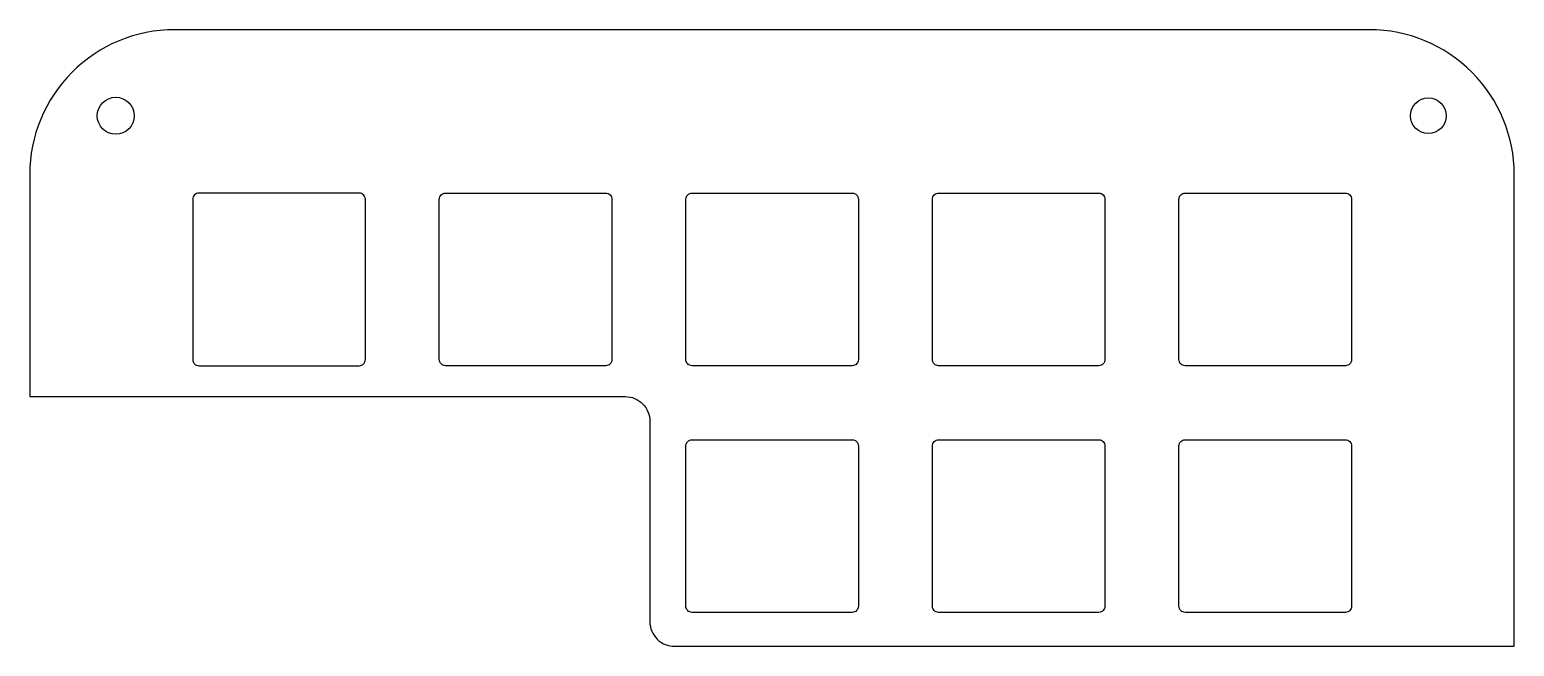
# Model space of a CAD drawing. Header units: millimetres. Extents: x -60 to 60, y -5 to 45.
import ezdxf

# ---------------------------------------------------------------- set-up
doc = ezdxf.new("R2010")
doc.units = ezdxf.units.MM
doc.layers.get('0').update_dxf_attribs({"linetype": 'CONTINUOUS'})

msp = doc.modelspace()

# ---------------------------------------------------------------- linework, layer by layer
for points in [[(-48.5, 44.75, 0.414214), (-60.25, 33), (-60.25, 15), (-11.94, 15, -0.414214), (-9.94, 13), (-9.94, -3.25, 0.414214), (-7.94, -5.25), (60.18, -5.25), (60.18, 33, 0.414214), (48.43, 44.75)], [(-46.52, 31.5, 0.414214), (-47.02, 31), (-47.02, 18, 0.414214), (-46.52, 17.5), (-33.52, 17.5, 0.414214), (-33.02, 18), (-33.02, 31, 0.414214), (-33.52, 31.5)], [(-27.02, 18), (-27.02, 31, -0.414214), (-26.52, 31.5), (-13.52, 31.5, -0.414214), (-13.02, 31), (-13.02, 18, -0.414214), (-13.52, 17.5), (-26.52, 17.5, -0.414214)], [(-6.52, 31.5), (6.48, 31.5, -0.414214), (6.98, 31), (6.98, 18, -0.414214), (6.48, 17.5), (-6.52, 17.5, -0.414214), (-7.02, 18), (-7.02, 31, -0.414214)], [(13.48, 31.5), (26.48, 31.5, -0.414214), (26.98, 31), (26.98, 18, -0.414214), (26.48, 17.5), (13.48, 17.5, -0.414214), (12.98, 18), (12.98, 31, -0.414214)], [(33.48, 31.5), (46.48, 31.5, -0.414214), (46.98, 31), (46.98, 18, -0.414214), (46.48, 17.5), (33.48, 17.5, -0.414214), (32.98, 18), (32.98, 31, -0.414214)], [(-6.52, 11.5), (6.48, 11.5, -0.414214), (6.98, 11), (6.98, -2, -0.414214), (6.48, -2.5), (-6.52, -2.5, -0.414214), (-7.02, -2), (-7.02, 11, -0.414214)], [(13.48, 11.5), (26.48, 11.5, -0.414214), (26.98, 11), (26.98, -2, -0.414214), (26.48, -2.5), (13.48, -2.5, -0.414214), (12.98, -2), (12.98, 11, -0.414214)], [(32.98, -2), (32.98, 11, -0.414214), (33.48, 11.5), (46.48, 11.5, -0.414214), (46.98, 11), (46.98, -2, -0.414214), (46.48, -2.5), (33.48, -2.5, -0.414214)]]:
    msp.add_lwpolyline(points, format="xyb", close=True)
for centre, radius in [((-53.27, 37.77), 1.5), ((53.21, 37.77), 1.45)]:
    msp.add_circle(centre, radius)

doc.saveas('drawing.dxf')
